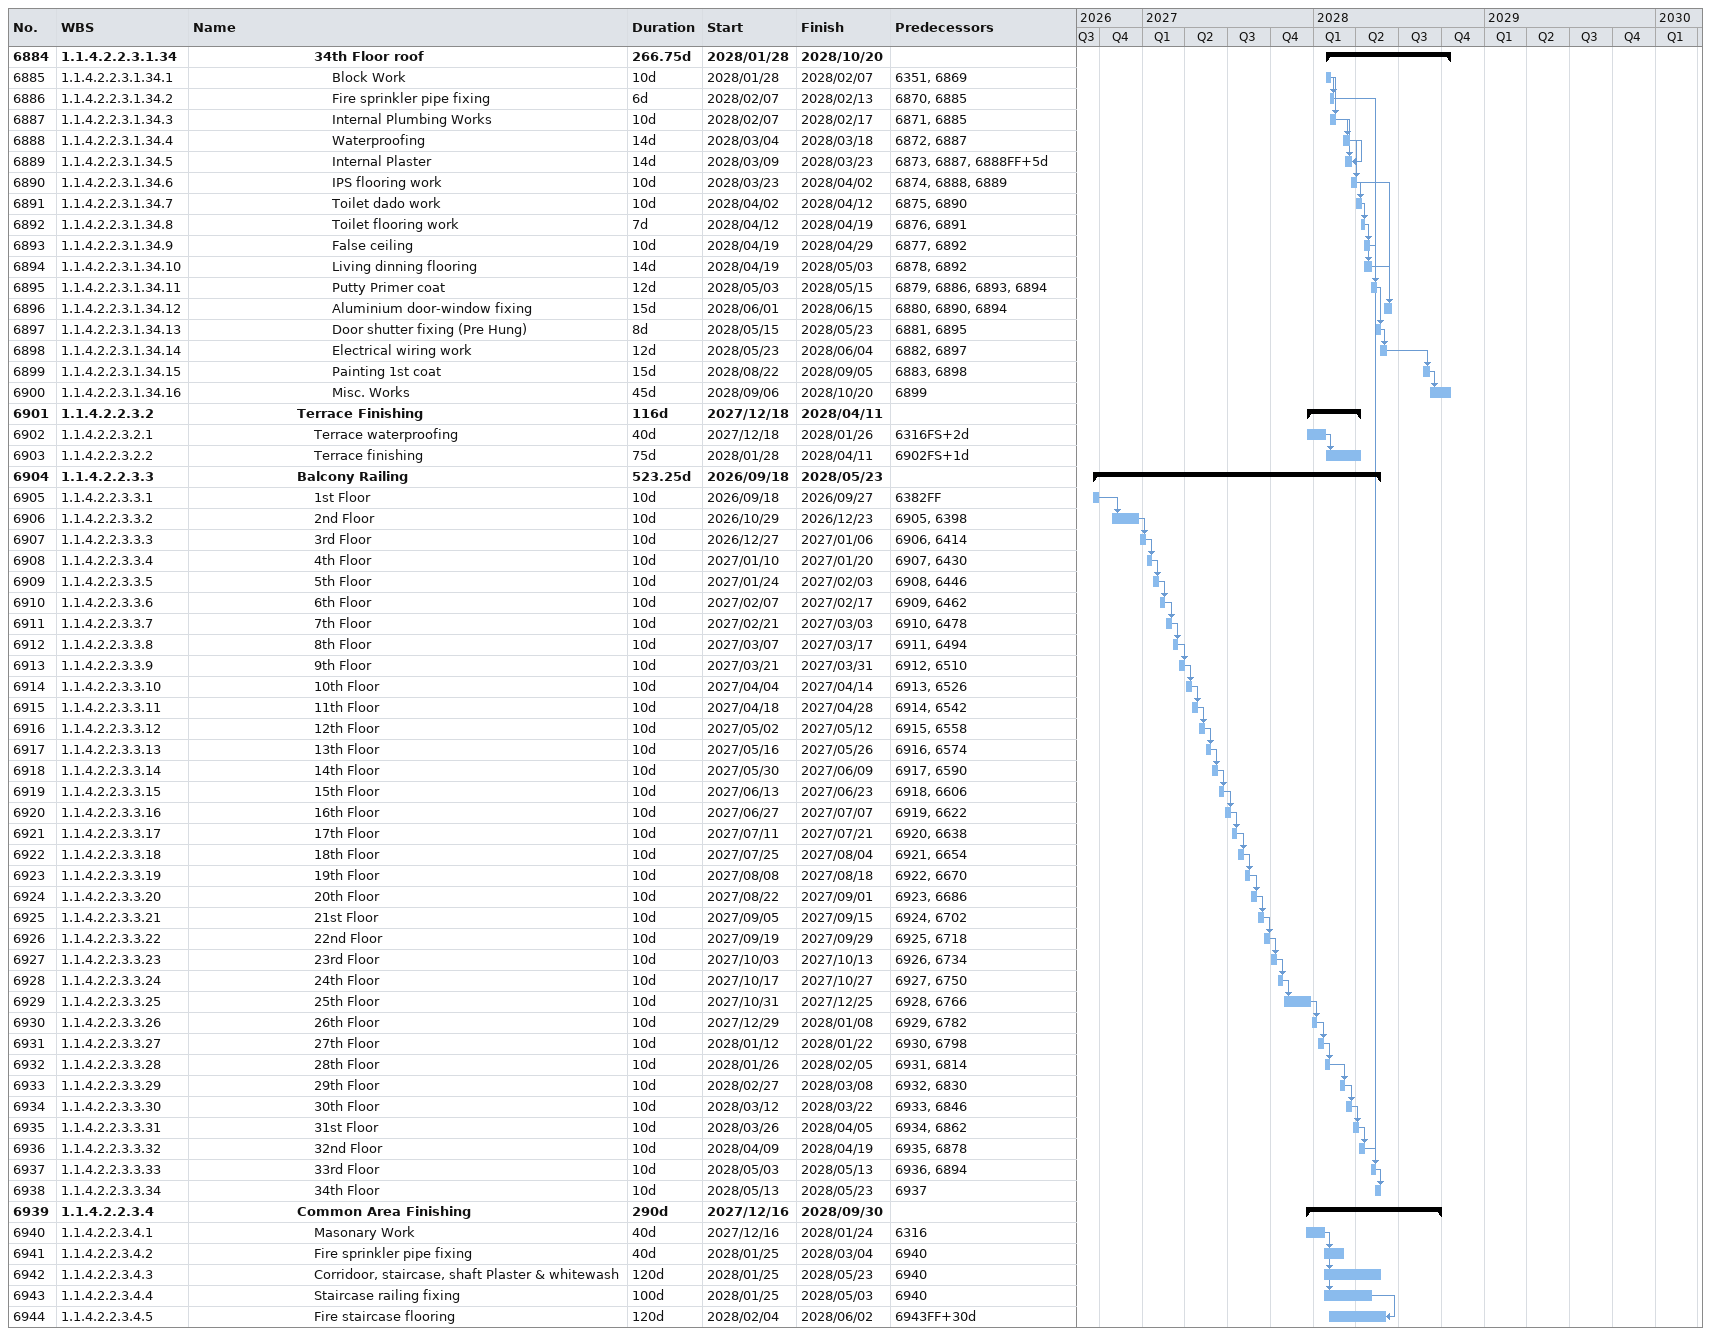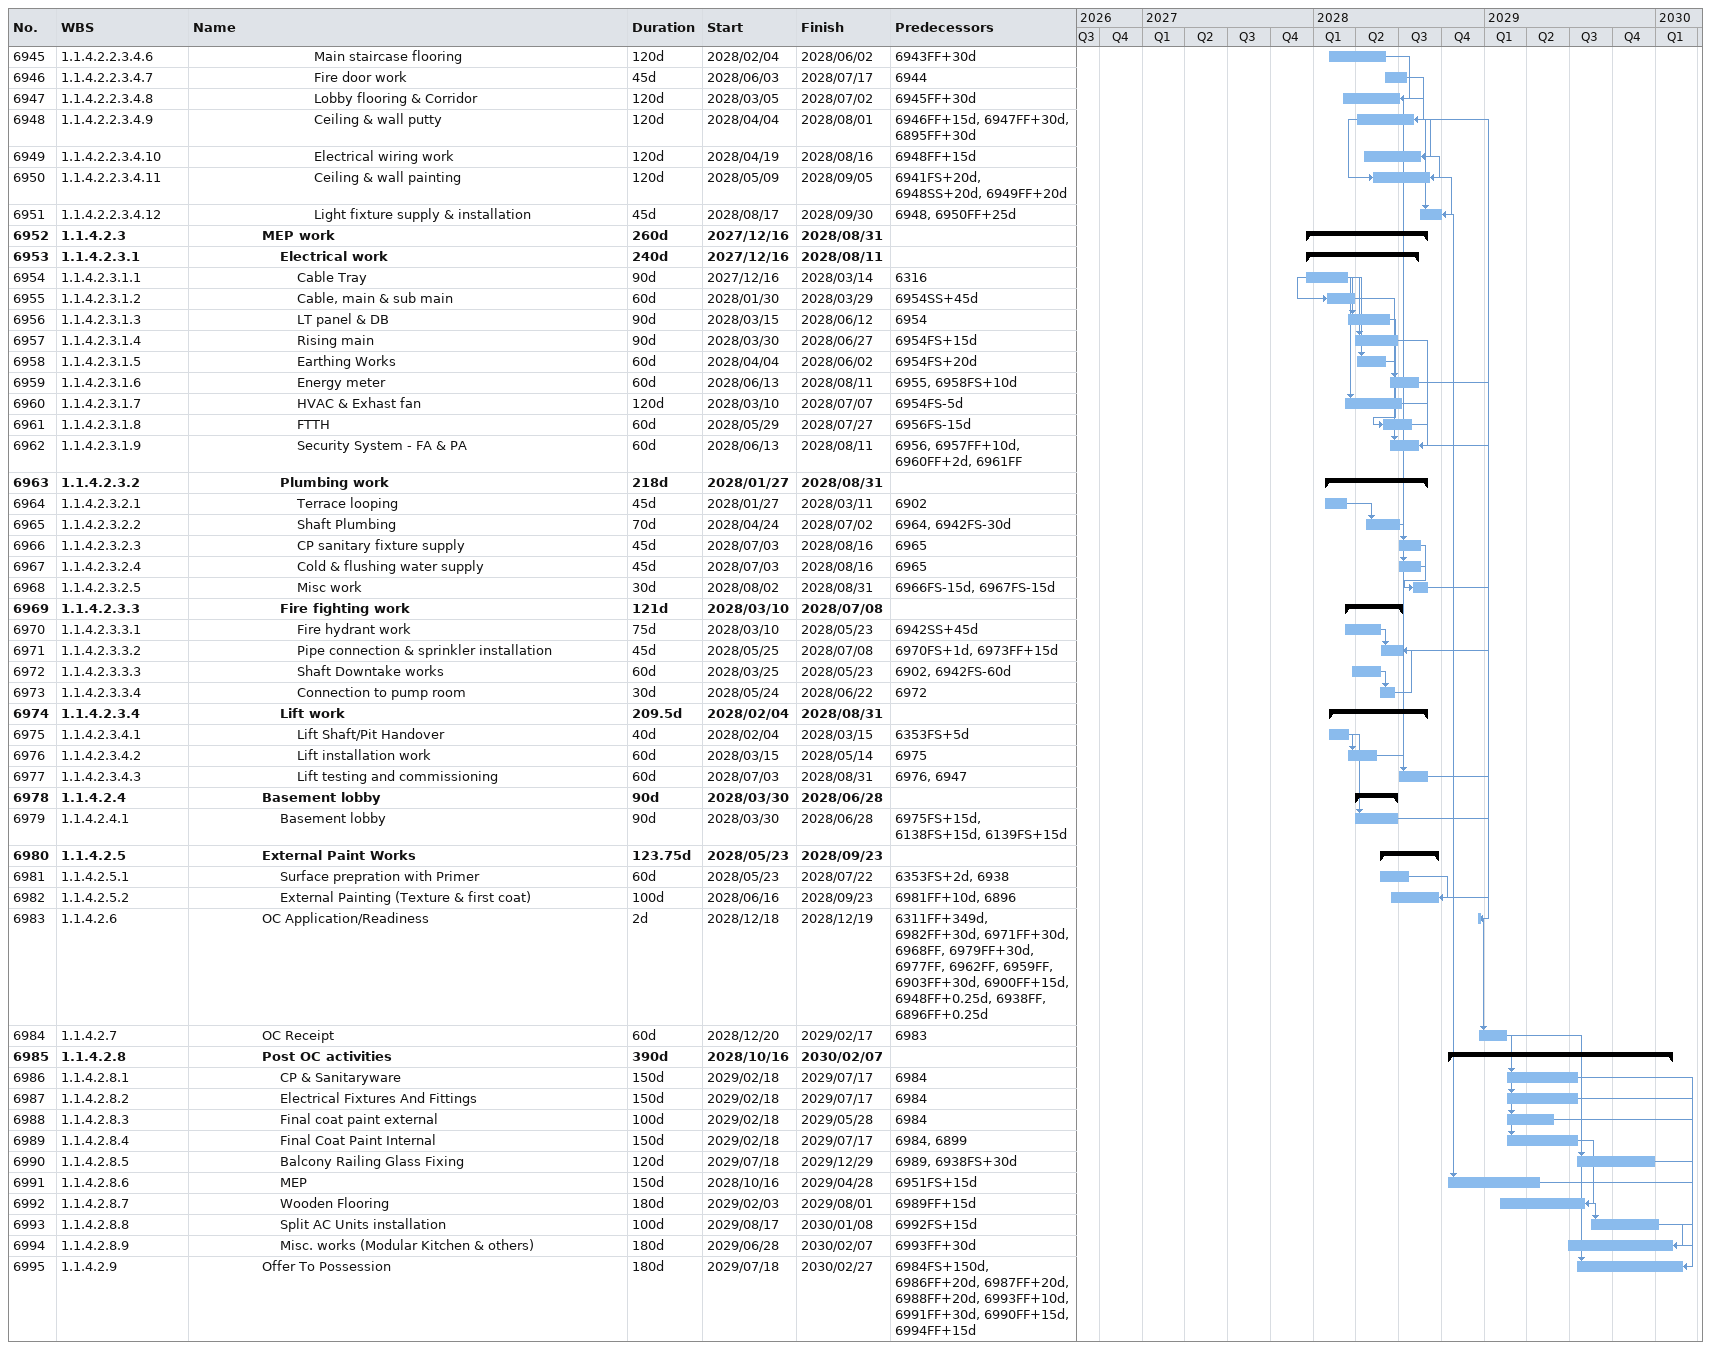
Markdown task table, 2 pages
| ID | WBS | Task | Duration | Start | Finish | Predecessors |
|---|---|---|---|---|---|---|
| 6884 | 1.1.4.2.2.3.1.34 | **34th Floor roof** | 266.75d | 2028-01-28 | 2028-10-20 |  |
| 6885 | 1.1.4.2.2.3.1.34.1 | Block Work | 10d | 2028-01-28 | 2028-02-07 | 6351, 6869 |
| 6886 | 1.1.4.2.2.3.1.34.2 | Fire sprinkler pipe fixing | 6d | 2028-02-07 | 2028-02-13 | 6870, 6885 |
| 6887 | 1.1.4.2.2.3.1.34.3 | Internal Plumbing Works | 10d | 2028-02-07 | 2028-02-17 | 6871, 6885 |
| 6888 | 1.1.4.2.2.3.1.34.4 | Waterproofing | 14d | 2028-03-04 | 2028-03-18 | 6872, 6887 |
| 6889 | 1.1.4.2.2.3.1.34.5 | Internal Plaster | 14d | 2028-03-09 | 2028-03-23 | 6873, 6887, 6888FF+5d |
| 6890 | 1.1.4.2.2.3.1.34.6 | IPS flooring work | 10d | 2028-03-23 | 2028-04-02 | 6874, 6888, 6889 |
| 6891 | 1.1.4.2.2.3.1.34.7 | Toilet dado work | 10d | 2028-04-02 | 2028-04-12 | 6875, 6890 |
| 6892 | 1.1.4.2.2.3.1.34.8 | Toilet flooring work | 7d | 2028-04-12 | 2028-04-19 | 6876, 6891 |
| 6893 | 1.1.4.2.2.3.1.34.9 | False ceiling | 10d | 2028-04-19 | 2028-04-29 | 6877, 6892 |
| 6894 | 1.1.4.2.2.3.1.34.10 | Living dinning flooring | 14d | 2028-04-19 | 2028-05-03 | 6878, 6892 |
| 6895 | 1.1.4.2.2.3.1.34.11 | Putty Primer coat | 12d | 2028-05-03 | 2028-05-15 | 6879, 6886, 6893, 6894 |
| 6896 | 1.1.4.2.2.3.1.34.12 | Aluminium door-window fixing | 15d | 2028-06-01 | 2028-06-15 | 6880, 6890, 6894 |
| 6897 | 1.1.4.2.2.3.1.34.13 | Door shutter fixing (Pre Hung) | 8d | 2028-05-15 | 2028-05-23 | 6881, 6895 |
| 6898 | 1.1.4.2.2.3.1.34.14 | Electrical wiring work | 12d | 2028-05-23 | 2028-06-04 | 6882, 6897 |
| 6899 | 1.1.4.2.2.3.1.34.15 | Painting 1st coat | 15d | 2028-08-22 | 2028-09-05 | 6883, 6898 |
| 6900 | 1.1.4.2.2.3.1.34.16 | Misc. Works | 45d | 2028-09-06 | 2028-10-20 | 6899 |
| 6901 | 1.1.4.2.2.3.2 | **Terrace Finishing** | 116d | 2027-12-18 | 2028-04-11 |  |
| 6902 | 1.1.4.2.2.3.2.1 | Terrace waterproofing | 40d | 2027-12-18 | 2028-01-26 | 6316FS+2d |
| 6903 | 1.1.4.2.2.3.2.2 | Terrace finishing | 75d | 2028-01-28 | 2028-04-11 | 6902FS+1d |
| 6904 | 1.1.4.2.2.3.3 | **Balcony Railing** | 523.25d | 2026-09-18 | 2028-05-23 |  |
| 6905 | 1.1.4.2.2.3.3.1 | 1st Floor | 10d | 2026-09-18 | 2026-09-27 | 6382FF |
| 6906 | 1.1.4.2.2.3.3.2 | 2nd Floor | 10d | 2026-10-29 | 2026-12-23 | 6905, 6398 |
| 6907 | 1.1.4.2.2.3.3.3 | 3rd Floor | 10d | 2026-12-27 | 2027-01-06 | 6906, 6414 |
| 6908 | 1.1.4.2.2.3.3.4 | 4th Floor | 10d | 2027-01-10 | 2027-01-20 | 6907, 6430 |
| 6909 | 1.1.4.2.2.3.3.5 | 5th Floor | 10d | 2027-01-24 | 2027-02-03 | 6908, 6446 |
| 6910 | 1.1.4.2.2.3.3.6 | 6th Floor | 10d | 2027-02-07 | 2027-02-17 | 6909, 6462 |
| 6911 | 1.1.4.2.2.3.3.7 | 7th Floor | 10d | 2027-02-21 | 2027-03-03 | 6910, 6478 |
| 6912 | 1.1.4.2.2.3.3.8 | 8th Floor | 10d | 2027-03-07 | 2027-03-17 | 6911, 6494 |
| 6913 | 1.1.4.2.2.3.3.9 | 9th Floor | 10d | 2027-03-21 | 2027-03-31 | 6912, 6510 |
| 6914 | 1.1.4.2.2.3.3.10 | 10th Floor | 10d | 2027-04-04 | 2027-04-14 | 6913, 6526 |
| 6915 | 1.1.4.2.2.3.3.11 | 11th Floor | 10d | 2027-04-18 | 2027-04-28 | 6914, 6542 |
| 6916 | 1.1.4.2.2.3.3.12 | 12th Floor | 10d | 2027-05-02 | 2027-05-12 | 6915, 6558 |
| 6917 | 1.1.4.2.2.3.3.13 | 13th Floor | 10d | 2027-05-16 | 2027-05-26 | 6916, 6574 |
| 6918 | 1.1.4.2.2.3.3.14 | 14th Floor | 10d | 2027-05-30 | 2027-06-09 | 6917, 6590 |
| 6919 | 1.1.4.2.2.3.3.15 | 15th Floor | 10d | 2027-06-13 | 2027-06-23 | 6918, 6606 |
| 6920 | 1.1.4.2.2.3.3.16 | 16th Floor | 10d | 2027-06-27 | 2027-07-07 | 6919, 6622 |
| 6921 | 1.1.4.2.2.3.3.17 | 17th Floor | 10d | 2027-07-11 | 2027-07-21 | 6920, 6638 |
| 6922 | 1.1.4.2.2.3.3.18 | 18th Floor | 10d | 2027-07-25 | 2027-08-04 | 6921, 6654 |
| 6923 | 1.1.4.2.2.3.3.19 | 19th Floor | 10d | 2027-08-08 | 2027-08-18 | 6922, 6670 |
| 6924 | 1.1.4.2.2.3.3.20 | 20th Floor | 10d | 2027-08-22 | 2027-09-01 | 6923, 6686 |
| 6925 | 1.1.4.2.2.3.3.21 | 21st Floor | 10d | 2027-09-05 | 2027-09-15 | 6924, 6702 |
| 6926 | 1.1.4.2.2.3.3.22 | 22nd Floor | 10d | 2027-09-19 | 2027-09-29 | 6925, 6718 |
| 6927 | 1.1.4.2.2.3.3.23 | 23rd Floor | 10d | 2027-10-03 | 2027-10-13 | 6926, 6734 |
| 6928 | 1.1.4.2.2.3.3.24 | 24th Floor | 10d | 2027-10-17 | 2027-10-27 | 6927, 6750 |
| 6929 | 1.1.4.2.2.3.3.25 | 25th Floor | 10d | 2027-10-31 | 2027-12-25 | 6928, 6766 |
| 6930 | 1.1.4.2.2.3.3.26 | 26th Floor | 10d | 2027-12-29 | 2028-01-08 | 6929, 6782 |
| 6931 | 1.1.4.2.2.3.3.27 | 27th Floor | 10d | 2028-01-12 | 2028-01-22 | 6930, 6798 |
| 6932 | 1.1.4.2.2.3.3.28 | 28th Floor | 10d | 2028-01-26 | 2028-02-05 | 6931, 6814 |
| 6933 | 1.1.4.2.2.3.3.29 | 29th Floor | 10d | 2028-02-27 | 2028-03-08 | 6932, 6830 |
| 6934 | 1.1.4.2.2.3.3.30 | 30th Floor | 10d | 2028-03-12 | 2028-03-22 | 6933, 6846 |
| 6935 | 1.1.4.2.2.3.3.31 | 31st Floor | 10d | 2028-03-26 | 2028-04-05 | 6934, 6862 |
| 6936 | 1.1.4.2.2.3.3.32 | 32nd Floor | 10d | 2028-04-09 | 2028-04-19 | 6935, 6878 |
| 6937 | 1.1.4.2.2.3.3.33 | 33rd Floor | 10d | 2028-05-03 | 2028-05-13 | 6936, 6894 |
| 6938 | 1.1.4.2.2.3.3.34 | 34th Floor | 10d | 2028-05-13 | 2028-05-23 | 6937 |
| 6939 | 1.1.4.2.2.3.4 | **Common Area Finishing** | 290d | 2027-12-16 | 2028-09-30 |  |
| 6940 | 1.1.4.2.2.3.4.1 | Masonary Work | 40d | 2027-12-16 | 2028-01-24 | 6316 |
| 6941 | 1.1.4.2.2.3.4.2 | Fire sprinkler pipe fixing | 40d | 2028-01-25 | 2028-03-04 | 6940 |
| 6942 | 1.1.4.2.2.3.4.3 | Corridoor, staircase, shaft Plaster & whitewash | 120d | 2028-01-25 | 2028-05-23 | 6940 |
| 6943 | 1.1.4.2.2.3.4.4 | Staircase railing fixing | 100d | 2028-01-25 | 2028-05-03 | 6940 |
| 6944 | 1.1.4.2.2.3.4.5 | Fire staircase flooring | 120d | 2028-02-04 | 2028-06-02 | 6943FF+30d |
| 6945 | 1.1.4.2.2.3.4.6 | Main staircase flooring | 120d | 2028-02-04 | 2028-06-02 | 6943FF+30d |
| 6946 | 1.1.4.2.2.3.4.7 | Fire door work | 45d | 2028-06-03 | 2028-07-17 | 6944 |
| 6947 | 1.1.4.2.2.3.4.8 | Lobby flooring & Corridor | 120d | 2028-03-05 | 2028-07-02 | 6945FF+30d |
| 6948 | 1.1.4.2.2.3.4.9 | Ceiling & wall putty | 120d | 2028-04-04 | 2028-08-01 | 6946FF+15d, 6947FF+30d, 6895FF+30d |
| 6949 | 1.1.4.2.2.3.4.10 | Electrical wiring work | 120d | 2028-04-19 | 2028-08-16 | 6948FF+15d |
| 6950 | 1.1.4.2.2.3.4.11 | Ceiling & wall painting | 120d | 2028-05-09 | 2028-09-05 | 6941FS+20d, 6948SS+20d, 6949FF+20d |
| 6951 | 1.1.4.2.2.3.4.12 | Light fixture supply & installation | 45d | 2028-08-17 | 2028-09-30 | 6948, 6950FF+25d |
| 6952 | 1.1.4.2.3 | **MEP work** | 260d | 2027-12-16 | 2028-08-31 |  |
| 6953 | 1.1.4.2.3.1 | **Electrical work** | 240d | 2027-12-16 | 2028-08-11 |  |
| 6954 | 1.1.4.2.3.1.1 | Cable Tray | 90d | 2027-12-16 | 2028-03-14 | 6316 |
| 6955 | 1.1.4.2.3.1.2 | Cable, main & sub main | 60d | 2028-01-30 | 2028-03-29 | 6954SS+45d |
| 6956 | 1.1.4.2.3.1.3 | LT panel & DB | 90d | 2028-03-15 | 2028-06-12 | 6954 |
| 6957 | 1.1.4.2.3.1.4 | Rising main | 90d | 2028-03-30 | 2028-06-27 | 6954FS+15d |
| 6958 | 1.1.4.2.3.1.5 | Earthing Works | 60d | 2028-04-04 | 2028-06-02 | 6954FS+20d |
| 6959 | 1.1.4.2.3.1.6 | Energy meter | 60d | 2028-06-13 | 2028-08-11 | 6955, 6958FS+10d |
| 6960 | 1.1.4.2.3.1.7 | HVAC & Exhast fan | 120d | 2028-03-10 | 2028-07-07 | 6954FS-5d |
| 6961 | 1.1.4.2.3.1.8 | FTTH | 60d | 2028-05-29 | 2028-07-27 | 6956FS-15d |
| 6962 | 1.1.4.2.3.1.9 | Security System - FA & PA | 60d | 2028-06-13 | 2028-08-11 | 6956, 6957FF+10d, 6960FF+2d, 6961FF |
| 6963 | 1.1.4.2.3.2 | **Plumbing work** | 218d | 2028-01-27 | 2028-08-31 |  |
| 6964 | 1.1.4.2.3.2.1 | Terrace looping | 45d | 2028-01-27 | 2028-03-11 | 6902 |
| 6965 | 1.1.4.2.3.2.2 | Shaft Plumbing | 70d | 2028-04-24 | 2028-07-02 | 6964, 6942FS-30d |
| 6966 | 1.1.4.2.3.2.3 | CP sanitary fixture supply | 45d | 2028-07-03 | 2028-08-16 | 6965 |
| 6967 | 1.1.4.2.3.2.4 | Cold & flushing water supply | 45d | 2028-07-03 | 2028-08-16 | 6965 |
| 6968 | 1.1.4.2.3.2.5 | Misc work | 30d | 2028-08-02 | 2028-08-31 | 6966FS-15d, 6967FS-15d |
| 6969 | 1.1.4.2.3.3 | **Fire fighting work** | 121d | 2028-03-10 | 2028-07-08 |  |
| 6970 | 1.1.4.2.3.3.1 | Fire hydrant work | 75d | 2028-03-10 | 2028-05-23 | 6942SS+45d |
| 6971 | 1.1.4.2.3.3.2 | Pipe connection & sprinkler installation | 45d | 2028-05-25 | 2028-07-08 | 6970FS+1d, 6973FF+15d |
| 6972 | 1.1.4.2.3.3.3 | Shaft Downtake works | 60d | 2028-03-25 | 2028-05-23 | 6902, 6942FS-60d |
| 6973 | 1.1.4.2.3.3.4 | Connection to pump room | 30d | 2028-05-24 | 2028-06-22 | 6972 |
| 6974 | 1.1.4.2.3.4 | **Lift work** | 209.5d | 2028-02-04 | 2028-08-31 |  |
| 6975 | 1.1.4.2.3.4.1 | Lift Shaft/Pit Handover | 40d | 2028-02-04 | 2028-03-15 | 6353FS+5d |
| 6976 | 1.1.4.2.3.4.2 | Lift installation work | 60d | 2028-03-15 | 2028-05-14 | 6975 |
| 6977 | 1.1.4.2.3.4.3 | Lift testing and commissioning | 60d | 2028-07-03 | 2028-08-31 | 6976, 6947 |
| 6978 | 1.1.4.2.4 | **Basement lobby** | 90d | 2028-03-30 | 2028-06-28 |  |
| 6979 | 1.1.4.2.4.1 | Basement lobby | 90d | 2028-03-30 | 2028-06-28 | 6975FS+15d, 6138FS+15d, 6139FS+15d |
| 6980 | 1.1.4.2.5 | **External Paint Works** | 123.75d | 2028-05-23 | 2028-09-23 |  |
| 6981 | 1.1.4.2.5.1 | Surface prepration with Primer | 60d | 2028-05-23 | 2028-07-22 | 6353FS+2d, 6938 |
| 6982 | 1.1.4.2.5.2 | External Painting (Texture & first coat) | 100d | 2028-06-16 | 2028-09-23 | 6981FF+10d, 6896 |
| 6983 | 1.1.4.2.6 | OC Application/Readiness | 2d | 2028-12-18 | 2028-12-19 | 6311FF+349d, 6982FF+30d, 6971FF+30d, 6968FF, 6979FF+30d, 6977FF, 6962FF, 6959FF, 6903FF+30d, 6900FF+15d, 6948FF+0.25d, 6938FF, 6896FF+0.25d |
| 6984 | 1.1.4.2.7 | OC Receipt | 60d | 2028-12-20 | 2029-02-17 | 6983 |
| 6985 | 1.1.4.2.8 | **Post OC activities** | 390d | 2028-10-16 | 2030-02-07 |  |
| 6986 | 1.1.4.2.8.1 | CP & Sanitaryware | 150d | 2029-02-18 | 2029-07-17 | 6984 |
| 6987 | 1.1.4.2.8.2 | Electrical Fixtures And Fittings | 150d | 2029-02-18 | 2029-07-17 | 6984 |
| 6988 | 1.1.4.2.8.3 | Final coat paint external | 100d | 2029-02-18 | 2029-05-28 | 6984 |
| 6989 | 1.1.4.2.8.4 | Final Coat Paint Internal | 150d | 2029-02-18 | 2029-07-17 | 6984, 6899 |
| 6990 | 1.1.4.2.8.5 | Balcony Railing Glass Fixing | 120d | 2029-07-18 | 2029-12-29 | 6989, 6938FS+30d |
| 6991 | 1.1.4.2.8.6 | MEP | 150d | 2028-10-16 | 2029-04-28 | 6951FS+15d |
| 6992 | 1.1.4.2.8.7 | Wooden Flooring | 180d | 2029-02-03 | 2029-08-01 | 6989FF+15d |
| 6993 | 1.1.4.2.8.8 | Split AC Units installation | 100d | 2029-08-17 | 2030-01-08 | 6992FS+15d |
| 6994 | 1.1.4.2.8.9 | Misc. works (Modular Kitchen & others) | 180d | 2029-06-28 | 2030-02-07 | 6993FF+30d |
| 6995 | 1.1.4.2.9 | Offer To Possession | 180d | 2029-07-18 | 2030-02-27 | 6984FS+150d, 6986FF+20d, 6987FF+20d, 6988FF+20d, 6993FF+10d, 6991FF+30d, 6990FF+15d, 6994FF+15d |
